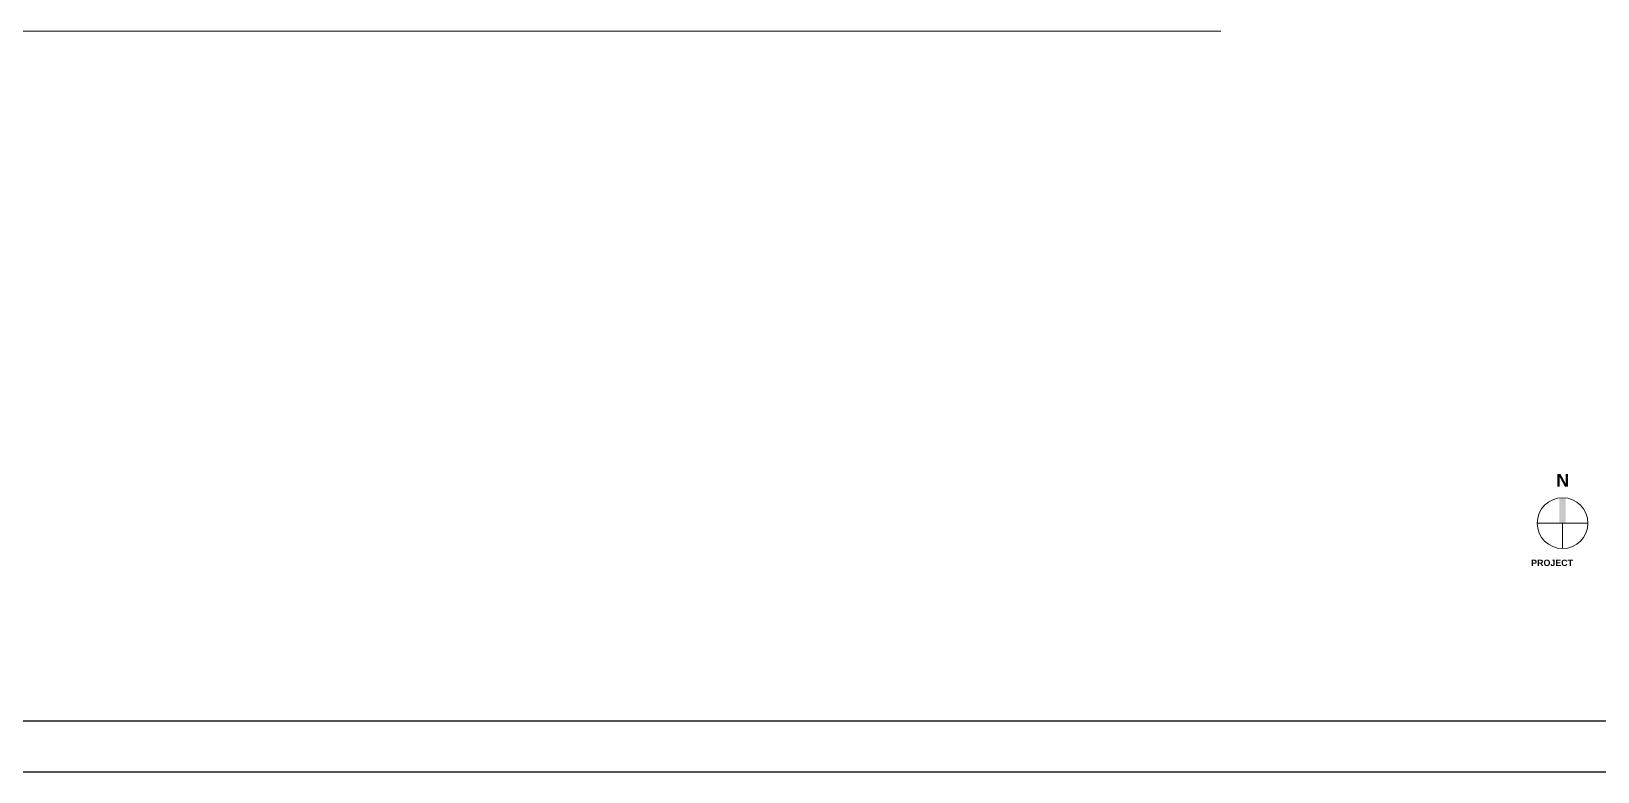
# Model space of a CAD drawing. Header units: inches. Extents: x -2078 to 106214, y -964 to 6385.
# Drawn here: x 63100 to 64088, y 2929 to 3395 of the extents above; entities that cross this region are included whole.
import ezdxf

# ---------------------------------------------------------------- set-up
doc = ezdxf.new("R2010")
doc.units = ezdxf.units.IN
doc.header["$MEASUREMENT"] = 0
doc.layers.add('A-ANNO', color=2, linetype='Continuous', lineweight=5)
doc.layers.add('A-TB', color=7, linetype='Continuous')
doc.styles.add('Arial_B_2', font='arialbd.ttf', dxfattribs={"height": 0.125})
doc.styles.add('Arial_B_3', font='arialbd.ttf', dxfattribs={"height": 0.0625})

# ---------------------------------------------------------------- blocks, each defined once
blk = doc.blocks.new('JC_TB_48x36 - JC_TB_3624-1264225-Floor Plans')
at = {"layer": 'A-TB'}
for p, q in [((0.747, -11.488), (47.497, -11.488)), ((-0.003, -11.988), (47.997, -11.988))]:
    blk.add_line(p, q, dxfattribs=at)
blk = doc.blocks.new('north arrow - north arrow-1258243-Floor Plans')
at = {"layer": 'A-ANNO'}
h = blk.add_hatch(color=256, dxfattribs=at)
edge = h.paths.add_edge_path()
edge.add_line((0.031, 0), (-0.031, 0))
edge.add_line((-0.031, 0), (-0.031, 0.248))
edge.add_arc((0, 0), 0.25, 82.8192, 97.1808, ccw=False)
edge.add_line((0.031, 0.248), (0.031, 0))
at = {"layer": 'A-ANNO', "lineweight": 20}
for q in [(-0.25, 0), (0.25, 0), (0, -0.25)]:
    blk.add_line((0, 0), q, dxfattribs=at)
at = {"layer": 'A-ANNO'}
blk.add_circle((0, 0), 0.25, dxfattribs=at)
at = {"layer": 'A-ANNO', "insert": (-0.062, 0.486), "char_height": 0.125, "width": 0.1515, "attachment_point": 1, "style": 'Arial_B_2', "bg_fill": 3, "box_fill_scale": 1.25, "bg_fill_color": 256, "bg_fill_true_color": 13158600, "bg_fill_transparency": 0}
blk.add_mtext('\\fArial|b1|i0|c0|p34|;N', dxfattribs=at)

msp = doc.modelspace()

# ---------------------------------------------------------------- block references
at = {"layer": 'A-TB', "xscale": 64, "yscale": 64, "zscale": 64}
msp.add_blockref('JC_TB_48x36 - JC_TB_3624-1264225-Floor Plans', (61550.08, 3695.863), dxfattribs=at)

# ---------------------------------------------------------------- next in the draw order: linework, layer by layer
at = {"layer": 'A-ANNO', "lineweight": 9}
msp.add_line((62067.47, 3395.424), (63850.525, 3395.424), dxfattribs=at)

# ---------------------------------------------------------------- next in the draw order: block references
at = {"layer": 'A-ANNO', "xscale": 64, "yscale": 64, "zscale": 64}
msp.add_blockref('north arrow - north arrow-1258243-Floor Plans', (64066.047, 3085.322), dxfattribs=at)

# ---------------------------------------------------------------- next in the draw order: texts
at = {"layer": 'A-ANNO', "insert": (64046.251, 3062.316), "char_height": 4, "width": 32.724, "attachment_point": 1, "style": 'Arial_B_3'}
msp.add_mtext('PROJECT', dxfattribs=at)

doc.saveas('drawing.dxf')
